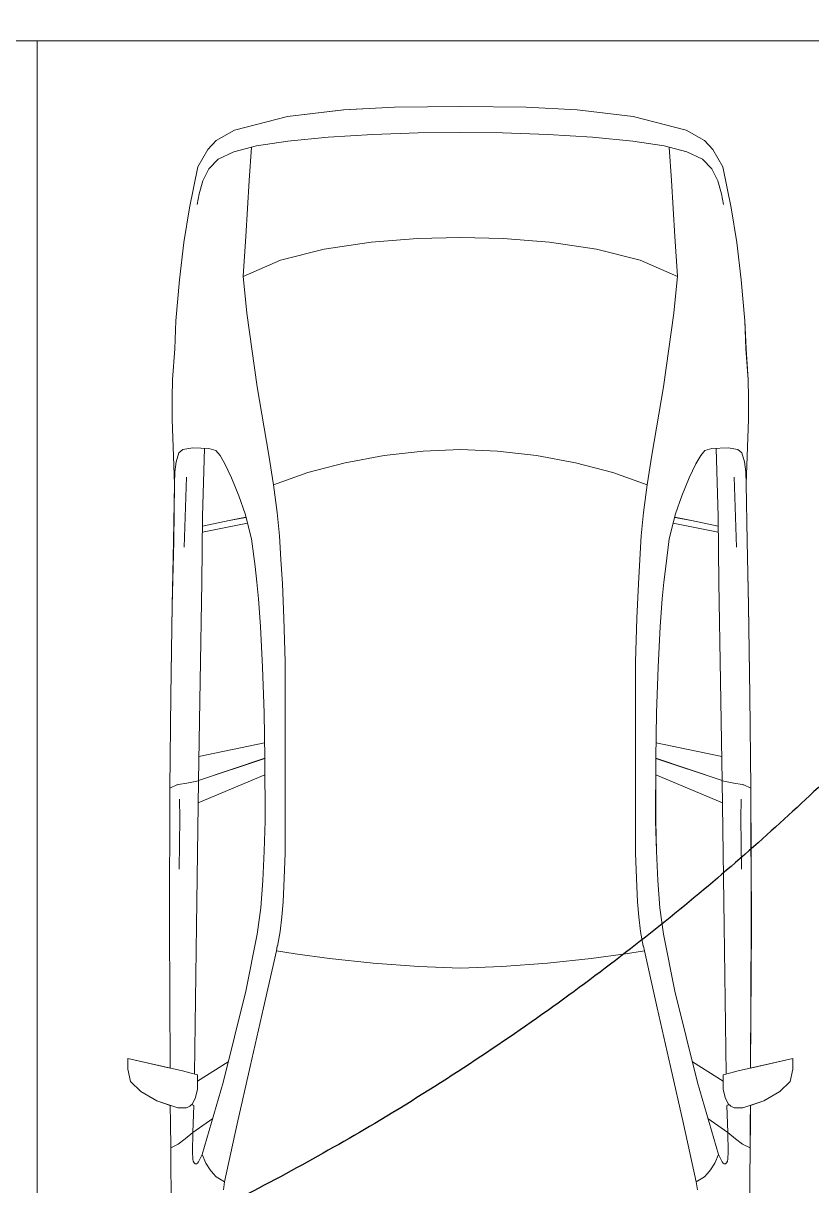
# Model space of a CAD drawing. Header units: millimetres. Extents: x -284281 to 1648660, y -821378 to -151356.
# Drawn here: x -240778 to -238294, y -269216 to -265554 of the extents above; entities that cross this region are included whole.
import ezdxf

# ---------------------------------------------------------------- set-up
doc = ezdxf.new("R2010")
doc.units = ezdxf.units.MM
doc.header["$MEASUREMENT"] = 0
doc.layers.add('Cars', color=7, linetype='Continuous')
doc.layers.add('Extérieur - Environnement', color=7, linetype='Continuous')

# ---------------------------------------------------------------- blocks, each defined once
blk = doc.blocks.new('Car 0025')
at = {"layer": 'Cars', "color": 7, "linetype": 'Continuous', "lineweight": 13}
for p, q in [((-379.7, 4658.6), (-556.6, 4637.7)), ((-556.6, 4637.7), (-379.7, 4658.6)), ((-219.5, 4667.4), (-379.7, 4658.6)), ((-379.7, 4658.6), (-219.5, 4667.4)), ((-12.1, 4670), (-219.5, 4667.4)), ((-219.5, 4667.4), (-12.1, 4670)), ((195.3, 4667.4), (-12.1, 4670)), ((195.3, 4667.4), (-12.1, 4670)), ((355.5, 4658.6), (195.3, 4667.4)), ((355.5, 4658.6), (195.3, 4667.4)), ((532.4, 4637.7), (355.5, 4658.6)), ((532.4, 4637.7), (355.5, 4658.6)), ((-556.6, 4637.7), (-723.6, 4595.1)), ((-723.6, 4595.1), (-556.6, 4637.7)), ((699.4, 4595.1), (532.4, 4637.7)), ((699.4, 4595.1), (532.4, 4637.7)), ((-723.6, 4595.1), (-781.2, 4562.9)), ((-781.2, 4562.9), (-723.6, 4595.1)), ((-428.3, 4573.2), (-287.8, 4581.6)), ((-287.8, 4581.6), (-145.2, 4586.3)), ((-145.2, 4586.3), (-12.1, 4587.6)), ((121, 4586.3), (-12.1, 4587.6)), ((263.6, 4581.6), (121, 4586.3)), ((404.1, 4573.2), (263.6, 4581.6)), ((757, 4562.9), (699.4, 4595.1)), ((757, 4562.9), (699.4, 4595.1)), ((-781.2, 4562.9), (-808.1, 4534)), ((-808.1, 4534), (-781.2, 4562.9)), ((-653.9, 4545.2), (-725.8, 4526.4)), ((-669.8, 4541.1), (-677, 4436)), ((-653.9, 4545.2), (-555.5, 4560.7)), ((-555.6, 4560.7), (-428.3, 4573.2)), ((531.4, 4560.7), (404.1, 4573.2)), ((629.7, 4545.2), (531.3, 4560.7)), ((629.7, 4545.2), (701.6, 4526.4)), ((645.6, 4541.1), (652.8, 4436)), ((783.9, 4534), (757, 4562.9)), ((783.9, 4534), (757, 4562.9)), ((-808.1, 4534), (-838.7, 4479.2)), ((-838.7, 4479.2), (-808.1, 4534)), ((-775.5, 4503.8), (-725.8, 4526.4)), ((751.3, 4503.8), (701.6, 4526.4)), ((814.5, 4479.2), (783.9, 4534)), ((814.5, 4479.2), (783.9, 4534)), ((-838.7, 4479.2), (-865.6, 4350.2)), ((-865.6, 4350.2), (-838.7, 4479.2)), ((-822.9, 4435.1), (-804.1, 4473.7)), ((-804.1, 4473.7), (-775.5, 4503.8)), ((779.9, 4473.7), (751.3, 4503.8)), ((798.7, 4435.1), (779.9, 4473.7)), ((841.4, 4350.2), (814.5, 4479.2)), ((841.4, 4350.2), (814.5, 4479.2)), ((-835.2, 4394.2), (-822.9, 4435.1)), ((-677, 4436), (-687.9, 4260.3)), ((652.8, 4436), (663.7, 4260.3)), ((811, 4394.2), (798.7, 4435.1)), ((-841.6, 4360.5), (-835.2, 4394.2)), ((817.4, 4360.5), (811, 4394.2)), ((-865.6, 4350.2), (-882.9, 4241.4)), ((-865.6, 4350.2), (-882.9, 4241.4)), ((858.7, 4241.4), (841.4, 4350.2)), ((841.4, 4350.2), (858.7, 4241.4)), ((-687.9, 4260.3), (-696.1, 4134.7)), ((-146.9, 4253.4), (-293.4, 4242.1)), ((-12.1, 4256.8), (-146.9, 4253.4)), ((-12.1, 4256.8), (122.7, 4253.4)), ((122.7, 4253.4), (269.2, 4242.1)), ((663.7, 4260.3), (671.9, 4134.7)), ((-882.9, 4241.4), (-896.8, 4123.3)), ((-882.9, 4241.4), (-896.8, 4123.3)), ((-882.9, 4241.4), (-882.9, 4241.4)), ((-440.9, 4220.2), (-578.8, 4185.2)), ((-293.4, 4242.1), (-440.9, 4220.2)), ((269.2, 4242.1), (416.7, 4220.2)), ((416.7, 4220.2), (554.6, 4185.2)), ((872.6, 4123.3), (858.7, 4241.4)), ((858.7, 4241.4), (872.6, 4123.3)), ((-578.8, 4185.2), (-696.1, 4134)), ((554.6, 4185.2), (671.9, 4134)), ((-896.8, 4123.3), (-908.3, 3994.9)), ((-908.3, 3994.9), (-896.8, 4123.3)), ((-696.1, 4134.7), (-684.8, 4018.8)), ((671.9, 4134.7), (660.6, 4018.8)), ((884.1, 3994.9), (872.6, 4123.3)), ((884.1, 3994.9), (872.6, 4123.3)), ((-908.3, 3994.9), (-912.1, 3905.8)), ((-912.1, 3905.8), (-908.3, 3994.9)), ((-684.8, 4018.8), (-652, 3786.7)), ((660.6, 4018.8), (627.8, 3786.7)), ((887.9, 3905.8), (884.1, 3994.9)), ((887.9, 3905.8), (884.1, 3994.9)), ((-912.1, 3905.8), (-918.5, 3810.1)), ((-918.5, 3810.1), (-912.1, 3905.8)), ((894.3, 3810.1), (887.9, 3905.8)), ((894.3, 3810.1), (887.9, 3905.8)), ((-918.5, 3810.1), (-920.3, 3752.2)), ((-920.3, 3752.2), (-918.5, 3810.1)), ((896.1, 3752.2), (894.3, 3810.1)), ((896.1, 3752.2), (894.3, 3810.1)), ((-652, 3786.7), (-615.8, 3571.1)), ((627.8, 3786.7), (591.6, 3571.1)), ((-920.3, 3752.2), (-920.3, 3683.6)), ((-920.3, 3752.2), (-920.3, 3683.6)), ((896.1, 3683.6), (896.1, 3752.2)), ((896.1, 3752.2), (896.1, 3683.6)), ((-920.3, 3683.6), (-913, 3480.7)), ((-913, 3480.7), (-920.3, 3683.6)), ((888.9, 3480.7), (896.1, 3683.6)), ((888.9, 3480.7), (896.1, 3683.6)), ((-886.4, 3589.1), (-899.1, 3578.6)), ((-855.4, 3593.9), (-886.4, 3589.1)), ((-804.8, 3592.7), (-855.4, 3593.9)), ((-824, 3377.8), (-818.1, 3593)), ((-782.3, 3585.5), (-804.8, 3592.7)), ((-12.1, 3588.7), (-129.6, 3584)), ((-12.1, 3588.7), (105.4, 3584)), ((758.1, 3585.5), (780.6, 3592.7)), ((780.6, 3592.7), (831.2, 3593.9)), ((799.8, 3377.8), (793.9, 3593)), ((831.2, 3593.9), (862.2, 3589.1)), ((862.2, 3589.1), (874.9, 3578.6)), ((-899.1, 3578.6), (-907.5, 3550.6)), ((-769.3, 3570.3), (-782.3, 3585.5)), ((-754.4, 3544.1), (-769.3, 3570.3)), ((-615.8, 3571.1), (-600.6, 3478)), ((-252.3, 3570.1), (-375.1, 3547.5)), ((-129.6, 3584), (-252.3, 3570.1)), ((105.4, 3584), (228.1, 3570.1)), ((228.1, 3570.1), (350.9, 3547.5)), ((591.6, 3571.1), (576.4, 3478)), ((730.2, 3544.1), (745.1, 3570.3)), ((745.1, 3570.3), (758.1, 3585.5)), ((874.9, 3578.6), (883.3, 3550.6)), ((-911.8, 3519.1), (-913, 3480.7)), ((-907.5, 3550.6), (-911.8, 3519.1)), ((-733, 3500.1), (-754.4, 3544.1)), ((-492.9, 3516.7), (-600.6, 3478)), ((-375.1, 3547.5), (-492.9, 3516.7)), ((350.9, 3547.5), (468.7, 3516.7)), ((468.7, 3516.7), (576.4, 3478)), ((708.8, 3500.1), (730.2, 3544.1)), ((883.3, 3550.6), (887.6, 3519.1)), ((887.6, 3519.1), (888.9, 3480.7)), ((-913, 3480.7), (-915.3, 3300.4)), ((-915.3, 3300.4), (-913, 3480.7)), ((-874.4, 3501.9), (-881.8, 3281.1)), ((-709.6, 3442.8), (-733, 3500.1)), ((685.4, 3442.8), (708.8, 3500.1)), ((850.2, 3501.9), (857.6, 3281.1)), ((891.1, 3300.4), (888.9, 3480.7)), ((891.1, 3300.4), (888.9, 3480.7)), ((-690.2, 3386.2), (-709.6, 3442.8)), ((-600.6, 3478), (-588.9, 3390.6)), ((576.4, 3478), (564.8, 3390.6)), ((666.1, 3386.2), (685.4, 3442.8)), ((-826.9, 3170.4), (-824, 3377.8)), ((-740, 3365.2), (-687.5, 3375.4)), ((-670.4, 3308.1), (-690.2, 3386.2)), ((-588.9, 3390.6), (-582.3, 3317.1)), ((564.8, 3390.6), (558.1, 3317.1)), ((646.2, 3308.1), (666.1, 3386.2)), ((715.8, 3365.2), (663.3, 3375.4)), ((802.7, 3170.4), (799.8, 3377.8)), ((-824.7, 3328.7), (-740.3, 3346)), ((-824.4, 3348), (-740, 3365.2)), ((-740.3, 3346), (-682.9, 3357.1)), ((716.1, 3346), (658.7, 3357.1)), ((800.2, 3348), (715.8, 3365.2)), ((800.5, 3328.7), (716.1, 3346)), ((-915.3, 3300.4), (-919.6, 3097.2)), ((-915.3, 3300.4), (-919.6, 3097.2)), ((-659, 3220.7), (-670.4, 3308.1)), ((-582.3, 3317.1), (-577.3, 3242.7)), ((558.1, 3317.1), (553.1, 3242.7)), ((634.8, 3220.7), (646.2, 3308.1)), ((895.4, 3097.2), (891.1, 3300.4)), ((891.1, 3300.4), (895.4, 3097.2)), ((-577.3, 3242.7), (-572.9, 3165.9)), ((553.1, 3242.7), (548.7, 3165.9)), ((-653.2, 3171.1), (-659, 3220.7)), ((629, 3171.1), (634.8, 3220.7)), ((-831.9, 2859.6), (-826.9, 3170.4)), ((-648.1, 3119.2), (-653.2, 3171.1)), ((-572.9, 3165.9), (-568.1, 3057.7)), ((548.7, 3165.9), (543.9, 3057.7)), ((623.9, 3119.2), (629, 3171.1)), ((807.7, 2859.6), (802.7, 3170.4)), ((-641.8, 3031.2), (-648.1, 3119.2)), ((617.6, 3031.2), (623.9, 3119.2)), ((-919.6, 3097.2), (-924.4, 2813.9)), ((-919.6, 3097.2), (-924.4, 2813.9)), ((900.2, 2813.9), (895.4, 3097.2)), ((895.4, 3097.2), (900.2, 2813.9)), ((-568.1, 3057.8), (-564.2, 2920.2)), ((543.9, 3057.8), (540, 2920.2)), ((-635.4, 2903.1), (-641.8, 3031.2)), ((611.2, 2903.1), (617.6, 3031.2)), ((-630.4, 2759.9), (-635.4, 2903.1)), ((-564.2, 2920.2), (-564.1, 2317.3)), ((540, 2920.2), (539.9, 2317.3)), ((606.2, 2759.9), (611.2, 2903.1)), ((-836.8, 2545.3), (-831.9, 2859.6)), ((812.6, 2545.3), (807.7, 2859.6)), ((-924.4, 2813.9), (-926.9, 2522.7)), ((-924.4, 2813.9), (-926.9, 2522.7)), ((902.7, 2522.7), (900.2, 2813.9)), ((900.2, 2813.9), (902.7, 2522.7)), ((-628, 2616.3), (-630.4, 2759.9)), ((603.8, 2616.3), (606.2, 2759.9)), ((-835.6, 2622.4), (-628.8, 2664.8)), ((811.4, 2622.4), (604.6, 2664.8)), ((-628, 2616.3), (-836.8, 2546.4)), ((-627.5, 2418.3), (-628, 2616.3)), ((603.3, 2418.3), (603.8, 2616.3)), ((603.8, 2616.3), (812.6, 2546.4)), ((-837.8, 2476.4), (-627.9, 2564.8)), ((813.6, 2476.4), (603.7, 2564.8)), ((-926.9, 2522.7), (-905.2, 2532.4)), ((-905.2, 2532.4), (-903.2, 2533)), ((-903.2, 2533), (-900, 2533.7)), ((-900, 2533.7), (-874.1, 2538.4)), ((-874.1, 2538.4), (-836.8, 2545.3)), ((-836.8, 2545.3), (-843.3, 2088.2)), ((812.6, 2545.3), (819.1, 2088.2)), ((849.9, 2538.4), (812.6, 2545.3)), ((875.8, 2533.7), (849.9, 2538.4)), ((879.1, 2533), (875.8, 2533.7)), ((881, 2532.4), (879.1, 2533)), ((902.7, 2522.7), (881, 2532.4)), ((-926.9, 2522.7), (-928.9, 2089.8)), ((-928.9, 2089.8), (-926.9, 2522.7)), ((904.7, 2089.8), (902.7, 2522.7)), ((904.7, 2089.8), (902.7, 2522.7)), ((-897, 2487.7), (-895.5, 2426.5)), ((872.8, 2487.7), (871.3, 2426.5)), ((-895.5, 2426.5), (-898.1, 2267.2)), ((-630.6, 2324.2), (-627.5, 2418.3)), ((606.4, 2324.2), (603.3, 2418.3)), ((871.3, 2426.5), (873.9, 2267.2)), ((-634.8, 2231.6), (-630.6, 2324.2)), ((-564.1, 2317.3), (-567.9, 2213)), ((539.9, 2317.3), (543.8, 2213)), ((610.6, 2231.6), (606.4, 2324.2)), ((-640.9, 2145.4), (-634.8, 2231.6)), ((-567.9, 2213), (-570.5, 2163.8)), ((543.8, 2213), (546.3, 2163.8)), ((616.7, 2145.4), (610.6, 2231.6)), ((-570.5, 2163.8), (-574.3, 2116.7)), ((546.3, 2163.8), (550.1, 2116.7)), ((-652.1, 2062.2), (-640.9, 2145.4)), ((627.9, 2062.2), (616.7, 2145.4)), ((-928.9, 2089.8), (-926.4, 1640.4)), ((-926.4, 1640.4), (-928.9, 2089.8)), ((-843.3, 2088.2), (-849.7, 1622.1)), ((-574.3, 2116.7), (-580.1, 2070.5)), ((550.1, 2116.7), (555.9, 2070.5)), ((819.1, 2088.2), (825.5, 1622.1)), ((902.2, 1640.4), (904.7, 2089.8)), ((902.2, 1640.4), (904.7, 2089.8)), ((-687.5, 1882.8), (-652.1, 2062.2)), ((-580.1, 2070.5), (-588.5, 2025.1)), ((555.9, 2070.5), (564.3, 2025.1)), ((663.3, 1882.8), (627.9, 2062.2)), ((-591.8, 2010.3), (-588.8, 2024.6)), ((-588.8, 2024.6), (-588.4, 2025.3)), ((564.6, 2024.6), (564.2, 2025.3)), ((567.6, 2010.3), (564.6, 2024.6)), ((-591.8, 2010.3), (-632, 1830.3)), ((-591.8, 2010.3), (-532.9, 2000.2)), ((-532.9, 2000.2), (-424.2, 1986.1)), ((-424.2, 1986.1), (-287.2, 1971.5)), ((400, 1986.1), (263, 1971.5)), ((508.7, 2000.2), (400, 1986.1)), ((567.6, 2010.3), (508.7, 2000.2)), ((567.6, 2010.3), (607.8, 1830.3)), ((-287.2, 1971.5), (-142.7, 1960.1)), ((-142.7, 1960.1), (-12.1, 1955.6)), ((118.5, 1960.1), (-12.1, 1955.6)), ((263, 1971.5), (118.5, 1960.1)), ((-759.7, 1595.1), (-687.5, 1882.8)), ((735.5, 1595.1), (663.3, 1882.8)), ((-632, 1830.3), (-674.2, 1645.7)), ((607.8, 1830.3), (650, 1645.7)), ((-926.4, 1640.4), (-1059.8, 1671.2)), ((-1059.8, 1671.2), (-1059.8, 1636.9)), ((-1059.8, 1671.2), (-887.7, 1631.5)), ((-1059.8, 1671.2), (-1059.8, 1636.9)), ((-743.3, 1660.3), (-840.5, 1599.8)), ((719.1, 1660.3), (816.3, 1599.8)), ((1035.6, 1671.2), (863.5, 1631.5)), ((1035.6, 1671.2), (902.2, 1640.4)), ((1035.6, 1636.9), (1035.6, 1671.2)), ((1035.6, 1671.2), (1035.6, 1636.9)), ((-1059.8, 1636.9), (-1050.9, 1598.8)), ((-1050.9, 1598.8), (-1059.8, 1636.9)), ((-887.7, 1631.5), (-864.6, 1626)), ((-864.6, 1626), (-840.5, 1619.8)), ((-840.5, 1619.8), (-840.5, 1574.6)), ((-674.2, 1645.7), (-715.3, 1465.4)), ((650, 1645.7), (691.1, 1465.4)), ((840.4, 1626), (816.3, 1619.8)), ((816.3, 1619.8), (816.3, 1574.6)), ((863.5, 1631.5), (840.4, 1626)), ((1026.7, 1598.8), (1035.6, 1636.9)), ((1026.7, 1598.8), (1035.6, 1636.9)), ((-1050.9, 1598.8), (-1019.1, 1566.8)), ((-1019.1, 1566.8), (-1050.9, 1598.8)), ((-840.5, 1574.6), (-846.5, 1548.1)), ((-759.7, 1595.1), (-825.1, 1368)), ((735.5, 1595.1), (800.9, 1368)), ((816.3, 1574.6), (822.3, 1548.1)), ((994.9, 1566.8), (1026.7, 1598.8)), ((994.9, 1566.8), (1026.7, 1598.8)), ((-1019.1, 1566.8), (-968.5, 1537.3)), ((-968.5, 1537.3), (-1019.1, 1566.8)), ((-846.5, 1548.1), (-856.3, 1528)), ((822.3, 1548.1), (832.1, 1528)), ((944.3, 1537.3), (994.9, 1566.8)), ((944.3, 1537.3), (994.9, 1566.8)), ((-968.5, 1537.3), (-926, 1523.1)), ((-902.5, 1515.3), (-968.5, 1537.3)), ((-926, 1523.1), (-925.7, 1467.7)), ((-925.7, 1467.7), (-926, 1523.1)), ((-874.6, 1515.3), (-902.5, 1515.3)), ((-864.4, 1520.4), (-874.6, 1515.3)), ((-856.3, 1528), (-864.4, 1520.4)), ((-851.4, 1522.3), (-858.6, 1525.8)), ((-851.4, 1522.3), (-854.4, 1437.8)), ((827.2, 1522.3), (834.4, 1525.8)), ((827.2, 1522.3), (830.2, 1437.8)), ((832.1, 1528), (840.2, 1520.4)), ((840.2, 1520.4), (850.4, 1515.3)), ((850.4, 1515.3), (878.3, 1515.3)), ((878.3, 1515.3), (944.3, 1537.3)), ((901.5, 1467.7), (901.8, 1523.1)), ((901.5, 1467.7), (901.8, 1523.1)), ((901.8, 1523.1), (944.3, 1537.3)), ((-925.7, 1467.7), (-924.7, 1389.7)), ((-925.7, 1467.7), (-924.7, 1389.7)), ((-792.3, 1482), (-854.4, 1437.8)), ((-715.3, 1465.4), (-755.5, 1282.4)), ((691.1, 1465.4), (731.3, 1282.4)), ((768.1, 1482), (830.2, 1437.8)), ((900.5, 1389.7), (901.5, 1467.7)), ((901.5, 1467.7), (900.5, 1389.7)), ((-854.4, 1437.8), (-879.3, 1417.7)), ((-854.4, 1437.8), (-856.2, 1376.4)), ((830.2, 1437.8), (855.1, 1417.7)), ((830.2, 1437.8), (832, 1376.4)), ((-900.9, 1401.3), (-924.7, 1389.7)), ((-879.3, 1417.7), (-900.9, 1401.3)), ((855.1, 1417.7), (876.7, 1401.3)), ((876.7, 1401.3), (900.5, 1389.7)), ((-924.7, 1389.7), (-920.5, 734.5)), ((-924.7, 1389.7), (-920.5, 734.5)), ((-856.2, 1376.4), (-855, 1353.4)), ((-832.4, 1354), (-825.1, 1368)), ((-825.1, 1368), (-813.7, 1341.5)), ((800.9, 1368), (789.5, 1341.5)), ((808.2, 1354), (800.9, 1368)), ((832, 1376.4), (830.8, 1353.4)), ((896.3, 734.5), (900.5, 1389.7)), ((900.5, 1389.7), (896.3, 734.5)), ((-855, 1353.4), (-853.9, 1347.6)), ((-853.9, 1347.6), (-851, 1342)), ((-847.5, 1338.9), (-851, 1342)), ((-843.8, 1338.8), (-847.5, 1338.9)), ((-839.9, 1341.4), (-843.8, 1338.8)), ((-839.9, 1341.4), (-836.8, 1345.8)), ((-836.8, 1345.8), (-832.5, 1354)), ((-813.7, 1341.5), (-800.3, 1320)), ((-800.3, 1320), (-791.1, 1308.8)), ((776.1, 1320), (766.9, 1308.8)), ((789.5, 1341.5), (776.1, 1320)), ((812.6, 1345.8), (808.3, 1354)), ((815.7, 1341.4), (812.6, 1345.8)), ((815.7, 1341.4), (819.6, 1338.8)), ((819.6, 1338.8), (823.3, 1338.9)), ((823.3, 1338.9), (826.8, 1342)), ((829.7, 1347.6), (826.8, 1342)), ((830.8, 1353.4), (829.7, 1347.6)), ((-791.1, 1308.8), (-781.4, 1298.4)), ((-781.4, 1298.4), (-755.5, 1282.4)), ((-755.5, 1282.4), (-758.8, 1257.5)), ((-755.5, 1282.4), (-755.5, 1282.4)), ((757.2, 1298.4), (731.3, 1282.4)), ((731.3, 1282.4), (734.6, 1257.5)), ((731.3, 1282.4), (731.3, 1282.4)), ((766.9, 1308.8), (757.2, 1298.4))]:
    blk.add_line(p, q, dxfattribs=at)

msp = doc.modelspace()

# ---------------------------------------------------------------- linework, layer by layer
at = {"color": 255, "linetype": 'Continuous', "lineweight": 5, "flags": 128}
for points in [[(-243234.61761, -265609.82626), (-243234.61761, -270609.82626), (-240734.61761, -270609.82626), (-240734.61761, -265609.82626)], [(-240734.61761, -265609.82626), (-240734.61761, -270609.82626), (-238234.61761, -270609.82626), (-238234.61761, -265609.82626)]]:
    msp.add_lwpolyline(points, close=True, dxfattribs=at)
for points in [[(-240734.61761, -265609.82626), (-243234.61761, -265609.82626)], [(-240734.61761, -270609.82626), (-240734.61761, -265609.82626)], [(-240734.61761, -265609.82626), (-240734.61761, -270609.82626)], [(-238234.61761, -265609.82626), (-240734.61761, -265609.82626)]]:
    msp.add_lwpolyline(points, dxfattribs=at)
at = {"color": 1}
msp.add_open_spline([(-243633.94557, -252910.57129, 2000), (-243528.96027, -252910.57129, 2000), (-243423.97514, -252912.71295, 2000), (-243214.44273, -252921.25425, 2000), (-243109.89576, -252927.65385, 2000), (-242901.66859, -252944.63588, 2000), (-242797.98867, -252955.21821, 2000), (-242591.90641, -252980.4433, 2000), (-242489.50432, -252995.08592, 2000), (-242286.36248, -253028.26611, 2000), (-242185.62293, -253046.80349, 2000), (-241986.15814, -253087.57009, 2000), (-241887.43304, -253109.79908, 2000), (-241692.31106, -253157.71446, 2000), (-241595.91426, -253183.40062, 2000), (-241405.721, -253237.9715, 2000), (-241311.92458, -253266.856, 2000), (-241127.16037, -253327.5475, 2000), (-241036.19257, -253359.35427, 2000), (-240857.26949, -253425.60391, 2000), (-240769.31416, -253460.04658, 2000), (-240596.55635, -253531.27778, 2000), (-240511.75378, -253568.06615, 2000), (-240345.4002, -253643.70061, 2000), (-240263.84908, -253682.54655, 2000), (-240104.0584, -253762.01507, 2000), (-240025.81871, -253802.63754, 2000), (-239872.67568, -253885.38928, 2000), (-239797.77221, -253927.51846, 2000), (-239651.29518, -254013.02828, 2000), (-239579.72149, -254056.40886, 2000), (-239439.87047, -254144.18298, 2000), (-239371.593, -254188.57648, 2000), (-239238.27794, -254278.15639, 2000), (-239173.24021, -254323.34278, 2000), (-239046.32918, -254414.30771, 2000), (-238984.45576, -254460.08625, 2000), (-238863.78274, -254552.05427, 2000), (-238804.98304, -254598.24377, 2000), (-238690.35517, -254690.87184, 2000), (-238634.5269, -254737.31045, 2000), (-238504.54165, -254848.40321, 2000), (-238431.71613, -254913.10545, 2000), (-238291.27362, -255042.38457, 2000), (-238223.65628, -255106.96166, 2000), (-238093.30413, -255235.72393, 2000), (-238030.56906, -255299.90935, 2000), (-237909.65457, -255427.67583, 2000), (-237851.47495, -255491.25711, 2000), (-237739.35061, -255617.65011, 2000), (-237685.40575, -255680.46204, 2000), (-237581.44129, -255805.19177, 2000), (-237531.42161, -255867.10977, 2000), (-237435.0125, -255989.96156, 2000), (-237388.62302, -256050.89552, 2000), (-237299.1961, -256171.71794, 2000), (-237256.15862, -256231.60655, 2000), (-237173.17544, -256350.30078, 2000), (-237133.22973, -256409.10652, 2000), (-237056.18819, -256525.61692, 2000), (-237019.09238, -256583.32168, 2000), (-236947.52708, -256697.62762, 2000), (-236913.05761, -256754.2289, 2000), (-236834.01434, -256887.44689, 2000), (-236790.5226, -256963.57379, 2000), (-236707.63912, -257113.80896, 2000), (-236668.24755, -257187.91755, 2000), (-236593.13646, -257334.1956, 2000), (-236557.41712, -257406.3653, 2000), (-236489.2737, -257548.86085, 2000), (-236456.8498, -257619.18687, 2000), (-236394.96637, -257758.09986, 2000), (-236365.50701, -257826.68696, 2000), (-236309.26257, -257962.23186, 2000), (-236282.47765, -258029.18975, 2000), (-236231.32812, -258161.58757, 2000), (-236206.96364, -258227.02756, 2000), (-236160.43275, -258356.50012, 2000), (-236138.26647, -258420.53273, 2000), (-236095.93767, -258547.29862, 2000), (-236075.77525, -258610.03194, 2000), (-236037.28433, -258734.3038, 2000), (-236018.95592, -258795.84236, 2000), (-235977.22148, -258941.41532, 2000), (-235954.59235, -259024.94491, 2000), (-235912.2361, -259190.15312, 2000), (-235892.50934, -259271.83172, 2000), (-235855.6795, -259433.57362, 2000), (-235838.57671, -259513.63688, 2000), (-235806.76516, -259672.36686, 2000), (-235792.05663, -259751.03353, 2000), (-235764.84503, -259907.17339, 2000), (-235752.34213, -259984.64652, 2000), (-235729.38807, -260138.58821, 2000), (-235718.93706, -260215.05671, 2000), (-235699.96304, -260367.16565, 2000), (-235691.44015, -260442.80603, 2000), (-235676.22469, -260593.42479, 2000), (-235669.53222, -260668.4031, 2000), (-235657.90297, -260817.85519, 2000), (-235652.96625, -260892.32891, 2000), (-235643.29976, -261068.10549, 2000), (-235639.30537, -261169.2554, 2000), (-235634.40889, -261371.2669, 2000), (-235633.5069, -261472.12819, 2000), (-235634.77746, -261673.92593, 2000), (-235636.94998, -261774.86207, 2000), (-235644.41287, -261977.17485, 2000), (-235649.7031, -262078.55119, 2000), (-235663.5082, -262282.12064, 2000), (-235672.02281, -262384.31345, 2000), (-235692.45299, -262589.91222, 2000), (-235704.36814, -262693.31787, 2000), (-235731.85531, -262901.76801, 2000), (-235747.42672, -263006.81219, 2000), (-235779.49723, -263200.41343, 2000), (-235795.35633, -263288.63458, 2000), (-235830.05748, -263466.79264, 2000), (-235848.89913, -263556.72947, 2000), (-235889.88439, -263738.62813, 2000), (-235912.02749, -263830.58991, 2000), (-235960.01195, -264016.87475, 2000), (-235985.85268, -264111.19782, 2000), (-236037.16603, -264286.96073, 2000), (-236062.01165, -264367.99251, 2000), (-236114.98769, -264532.19344, 2000), (-236143.11773, -264615.36268, 2000), (-236203.07921, -264784.07784, 2000), (-236234.91021, -264869.62394, 2000), (-236302.77013, -265043.33982, 2000), (-236338.79853, -265131.50989, 2000), (-236415.64449, -265310.72206, 2000), (-236456.46145, -265401.76459, 2000), (-236535.53981, -265569.85507, 2000), (-236572.88123, -265646.38138, 2000), (-236651.66139, -265801.6199, 2000), (-236693.09989, -265880.33241, 2000), (-236780.58385, -266040.0425, 2000), (-236826.62908, -266121.0405, 2000), (-236923.90825, -266285.39085, 2000), (-236975.14199, -266368.74377, 2000), (-237083.45849, -266537.82884, 2000), (-237140.54114, -266623.56171, 2000), (-237251.25019, -266782.90444, 2000), (-237303.87138, -266856.15688, 2000), (-237414.17233, -267004.21822, 2000), (-237471.85216, -267079.02755, 2000), (-237592.78648, -267230.07968, 2000), (-237656.04114, -267306.32298, 2000), (-237788.67733, -267460.05149, 2000), (-237858.05918, -267537.53727, 2000), (-238003.53066, -267693.47451, 2000), (-238079.6208, -267771.92657, 2000), (-238226.05241, -267916.5272, 2000), (-238295.29631, -267982.5868, 2000), (-238439.24208, -268114.82848, 2000), (-238513.94435, -268181.01079, 2000), (-238669.14408, -268313.1452, 2000), (-238749.64204, -268379.09751, 2000), (-238916.74569, -268510.34627, 2000), (-239003.35197, -268575.64286, 2000), (-239182.94366, -268705.0768, 2000), (-239275.92977, -268769.21417, 2000), (-239468.49198, -268895.74653, 2000), (-239568.06884, -268958.14137, 2000), (-239756.42675, -269070.116, 2000), (-239844.16144, -269120.06911, 2000), (-240024.27377, -269217.90404, 2000), (-240116.65172, -269265.78566, 2000), (-240306.00871, -269359.0344, 2000), (-240402.98802, -269404.40123, 2000), (-240601.43697, -269492.15623, 2000), (-240702.90682, -269534.54404, 2000), (-240910.14939, -269615.86581, 2000), (-241015.92226, -269654.79933, 2000), (-241231.50086, -269728.73855, 2000), (-241341.30664, -269763.74374, 2000), (-241564.5955, -269829.36772, 2000), (-241678.07849, -269859.98598, 2000), (-241908.28095, -269916.4086, 2000), (-242025.00021, -269942.21243, 2000), (-242261.15367, -269988.62598, 2000), (-242380.58751, -270009.23519, 2000), (-242621.5766, -270044.94226, 2000), (-242743.13135, -270060.03968, 2000), (-242987.70978, -270084.48286, 2000), (-243110.73285, -270093.8283, 2000), (-243357.55313, -270106.6153, 2000), (-243481.34967, -270110.05669, 2000), (-243614.76476, -270110.55344, 2000), (-243624.35516, -270110.57129, 2000), (-243633.94557, -270110.57129, 2000)], degree=3, knots=[3.1415926536, 3.1415926536, 3.1415926536, 3.1415926536, 3.1601194701, 3.1601194701, 3.1786462866, 3.1786462866, 3.1971731031, 3.1971731031, 3.2156999196, 3.2156999196, 3.2342267361, 3.2342267361, 3.2527535526, 3.2527535526, 3.2712803691, 3.2712803691, 3.2898071856, 3.2898071856, 3.3083340021, 3.3083340021, 3.3268608185, 3.3268608185, 3.345387635, 3.345387635, 3.3639144515, 3.3639144515, 3.382441268, 3.382441268, 3.4009680845, 3.4009680845, 3.419494901, 3.419494901, 3.4380217175, 3.4380217175, 3.456548534, 3.456548534, 3.4750753505, 3.4750753505, 3.493602167, 3.493602167, 3.5121289835, 3.5121289835, 3.5378724512, 3.5378724512, 3.563615919, 3.563615919, 3.5893593867, 3.5893593867, 3.6151028544, 3.6151028544, 3.6408463222, 3.6408463222, 3.6665897899, 3.6665897899, 3.6923332576, 3.6923332576, 3.7180767254, 3.7180767254, 3.7438201931, 3.7438201931, 3.7695636608, 3.7695636608, 3.7953071285, 3.7953071285, 3.8307451246, 3.8307451246, 3.8661831207, 3.8661831207, 3.9016211167, 3.9016211167, 3.9370591128, 3.9370591128, 3.9724971088, 3.9724971088, 4.0079351049, 4.0079351049, 4.0433731009, 4.0433731009, 4.078811097, 4.078811097, 4.1142490931, 4.1142490931, 4.1496870891, 4.1496870891, 4.1988317914, 4.1988317914, 4.2479764936, 4.2479764936, 4.2971211958, 4.2971211958, 4.3462658981, 4.3462658981, 4.3954106003, 4.3954106003, 4.4445553026, 4.4445553026, 4.4937000048, 4.4937000048, 4.5428447071, 4.5428447071, 4.5919894093, 4.5919894093, 4.6591145564, 4.6591145564, 4.7262397034, 4.7262397034, 4.7933648505, 4.7933648505, 4.8604899976, 4.8604899976, 4.9276151447, 4.9276151447, 4.9947402917, 4.9947402917, 5.0618654388, 5.0618654388, 5.1172289282, 5.1172289282, 5.1725924175, 5.1725924175, 5.2279559068, 5.2279559068, 5.2833193962, 5.2833193962, 5.3296516924, 5.3296516924, 5.3759839886, 5.3759839886, 5.4223162848, 5.4223162848, 5.468648581, 5.468648581, 5.5149808772, 5.5149808772, 5.5527539817, 5.5527539817, 5.5905270861, 5.5905270861, 5.6283001906, 5.6283001906, 5.6660732951, 5.6660732951, 5.7038463996, 5.7038463996, 5.7353327826, 5.7353327826, 5.7668191656, 5.7668191656, 5.7983055487, 5.7983055487, 5.8297919317, 5.8297919317, 5.8612783147, 5.8612783147, 5.8876104251, 5.8876104251, 5.9139425355, 5.9139425355, 5.9402746459, 5.9402746459, 5.9666067563, 5.9666067563, 5.9929388667, 5.9929388667, 6.0192709771, 6.0192709771, 6.0411228026, 6.0411228026, 6.062974628, 6.062974628, 6.0848264535, 6.0848264535, 6.106678279, 6.106678279, 6.1285301045, 6.1285301045, 6.1503819299, 6.1503819299, 6.1722337554, 6.1722337554, 6.1940855809, 6.1940855809, 6.2159374064, 6.2159374064, 6.2377892319, 6.2377892319, 6.2596410573, 6.2596410573, 6.2814928828, 6.2814928828, 6.2831853072, 6.2831853072, 6.2831853072, 6.2831853072], dxfattribs=at)
at = {"layer": 'Extérieur - Environnement', "color": 7, "linetype": 'Continuous', "lineweight": 13}
for p, q in [((-239768.81657, -265827.22909), (-239945.75615, -265848.14117)), ((-239945.75615, -265848.14117), (-239768.81657, -265827.22909)), ((-239608.68757, -265818.42098), (-239768.81657, -265827.22909)), ((-239768.81657, -265827.22909), (-239608.68757, -265818.42098)), ((-239401.24434, -265815.82885), (-239608.68757, -265818.42098)), ((-239608.68757, -265818.42098), (-239401.24434, -265815.82885)), ((-239193.8011, -265818.42098), (-239401.24434, -265815.82885)), ((-239193.8011, -265818.42098), (-239401.24434, -265815.82885)), ((-239033.6721, -265827.22909), (-239193.8011, -265818.42098)), ((-239033.6721, -265827.22909), (-239193.8011, -265818.42098)), ((-238856.73253, -265848.14117), (-239033.6721, -265827.22909)), ((-238856.73253, -265848.14117), (-239033.6721, -265827.22909)), ((-239945.75615, -265848.14117), (-240112.78027, -265890.76821)), ((-240112.78027, -265890.76821), (-239945.75615, -265848.14117)), ((-238689.7084, -265890.76821), (-238856.73253, -265848.14117)), ((-238689.7084, -265890.76821), (-238856.73253, -265848.14117)), ((-240112.78027, -265890.76821), (-240170.37633, -265922.97768)), ((-240170.37633, -265922.97768), (-240112.78027, -265890.76821)), ((-239944.70735, -265925.17045), (-239817.47905, -265912.62759)), ((-239817.47905, -265912.62759), (-239676.92011, -265904.21023)), ((-239676.92011, -265904.21023), (-239534.37124, -265899.54278)), ((-239534.37124, -265899.54278), (-239401.24434, -265898.22795)), ((-239268.11744, -265899.54278), (-239401.24434, -265898.22795)), ((-239125.56857, -265904.21023), (-239268.11744, -265899.54278)), ((-238985.00962, -265912.62759), (-239125.56857, -265904.21023)), ((-238857.78132, -265925.17045), (-238985.00962, -265912.62759)), ((-238632.11234, -265922.97768), (-238689.7084, -265890.76821)), ((-238632.11234, -265922.97768), (-238689.7084, -265890.76821)), ((-240197.23859, -265951.88591), (-240227.88949, -266006.60484)), ((-240227.88949, -266006.60484), (-240197.23859, -265951.88591)), ((-240170.37633, -265922.97768), (-240197.23859, -265951.88591)), ((-240197.23859, -265951.88591), (-240170.37633, -265922.97768)), ((-240043.00653, -265940.61057), (-240114.93003, -265959.46548)), ((-240058.97166, -265944.79586), (-240066.10328, -266049.87682)), ((-240043.00653, -265940.61057), (-239944.6895, -265925.16765)), ((-238759.48214, -265940.61057), (-238857.79917, -265925.16765)), ((-238759.48214, -265940.61057), (-238687.55864, -265959.46548)), ((-238743.51701, -265944.79586), (-238736.38539, -266049.87682)), ((-238605.25008, -265951.88591), (-238632.11234, -265922.97768)), ((-238605.25008, -265951.88591), (-238632.11234, -265922.97768)), ((-238574.59918, -266006.60484), (-238605.25008, -265951.88591)), ((-238574.59918, -266006.60484), (-238605.25008, -265951.88591)), ((-240193.22896, -266012.19237), (-240164.60825, -265982.00411)), ((-240164.60825, -265982.00411), (-240114.93003, -265959.46548)), ((-238637.88042, -265982.00411), (-238687.55864, -265959.46548)), ((-238609.25971, -266012.19237), (-238637.88042, -265982.00411)), ((-240227.88949, -266006.60484), (-240254.78495, -266135.65525)), ((-240254.78495, -266135.65525), (-240227.88949, -266006.60484)), ((-240212.09166, -266050.78829), (-240193.22896, -266012.19237)), ((-238590.39701, -266050.78829), (-238609.25971, -266012.19237)), ((-238547.70372, -266135.65525), (-238574.59918, -266006.60484)), ((-238547.70372, -266135.65525), (-238574.59918, -266006.60484)), ((-240224.37188, -266091.60014), (-240212.09166, -266050.78829)), ((-240066.10328, -266049.87682), (-240076.9993, -266225.53458)), ((-238736.38539, -266049.87682), (-238725.48937, -266225.53458)), ((-238578.11679, -266091.60014), (-238590.39701, -266050.78829)), ((-240230.76899, -266125.36195), (-240224.37188, -266091.60014)), ((-238571.71969, -266125.36195), (-238578.11679, -266091.60014)), ((-240254.78495, -266135.65525), (-240272.07915, -266244.43591)), ((-240254.78495, -266135.65525), (-240272.07915, -266244.43591)), ((-238530.40952, -266244.43591), (-238547.70372, -266135.65525)), ((-238547.70372, -266135.65525), (-238530.40952, -266244.43591)), ((-240272.07785, -266244.42487), (-240285.90128, -266362.50424)), ((-240272.07785, -266244.42487), (-240285.90128, -266362.50424)), ((-240272.07915, -266244.43591), (-240272.07785, -266244.42487)), ((-240076.9993, -266225.53458), (-240085.29045, -266351.1142)), ((-239682.52621, -266243.79319), (-239830.08203, -266265.63484)), ((-239535.99749, -266232.47134), (-239682.52621, -266243.79319)), ((-239401.24434, -266229.02509), (-239535.99749, -266232.47134)), ((-239401.24434, -266229.02509), (-239266.49118, -266232.47134)), ((-239266.49118, -266232.47134), (-239119.96246, -266243.79319)), ((-239119.96246, -266243.79319), (-238972.40665, -266265.63484)), ((-238725.48937, -266225.53458), (-238717.19822, -266351.1142)), ((-238530.41082, -266244.42487), (-238516.58739, -266362.50424)), ((-238516.58739, -266362.50424), (-238530.40952, -266244.43591)), ((-239830.08203, -266265.63484), (-239967.90206, -266300.67691)), ((-238972.40665, -266265.63484), (-238834.58661, -266300.67691)), ((-239967.90206, -266300.67691), (-240085.22281, -266351.80567)), ((-238834.58661, -266300.67691), (-238717.26586, -266351.80567)), ((-240085.29045, -266351.1142), (-240073.94979, -266467.04995)), ((-238717.19822, -266351.1142), (-238728.53888, -266467.04995)), ((-240285.90128, -266362.50424), (-240297.424, -266490.99097)), ((-240297.424, -266490.99097), (-240285.90128, -266362.50424)), ((-238505.06467, -266490.99097), (-238516.58739, -266362.50424)), ((-238505.06467, -266490.99097), (-238516.58739, -266362.50424)), ((-240073.94979, -266467.04995), (-240041.15036, -266699.14525)), ((-238728.53888, -266467.04995), (-238761.33831, -266699.14525)), ((-240297.424, -266490.99097), (-240301.21998, -266580.00005)), ((-240301.21998, -266580.00005), (-240297.424, -266490.99097)), ((-238501.2687, -266580.00005), (-238505.06467, -266490.99097)), ((-238501.2687, -266580.00005), (-238505.06467, -266490.99097)), ((-240301.21998, -266580.00005), (-240307.64487, -266675.75322)), ((-240307.64487, -266675.75322), (-240301.21998, -266580.00005)), ((-238494.8438, -266675.75322), (-238501.2687, -266580.00005)), ((-238494.8438, -266675.75322), (-238501.2687, -266580.00005)), ((-240307.64487, -266675.75322), (-240309.40954, -266733.63574)), ((-240309.40954, -266733.63574), (-240307.64487, -266675.75322)), ((-238493.07913, -266733.63574), (-238494.8438, -266675.75322)), ((-238493.07913, -266733.63574), (-238494.8438, -266675.75322)), ((-240041.15036, -266699.14525), (-240004.97812, -266914.75702)), ((-238761.33831, -266699.14525), (-238797.51055, -266914.75702)), ((-240309.40954, -266733.63574), (-240309.45408, -266802.20921)), ((-240309.40954, -266733.63574), (-240309.45408, -266802.20921)), ((-238493.03459, -266802.20921), (-238493.07913, -266733.63574)), ((-238493.07913, -266733.63574), (-238493.03459, -266802.20921)), ((-240309.45408, -266802.20921), (-240302.19293, -267005.18155)), ((-240302.19293, -267005.18155), (-240309.45408, -266802.20921)), ((-238500.29574, -267005.18155), (-238493.03459, -266802.20921)), ((-238500.29574, -267005.18155), (-238493.03459, -266802.20921)), ((-240288.20123, -266907.23895), (-240296.60581, -266935.24405)), ((-240275.50022, -266896.74706), (-240288.20123, -266907.23895)), ((-240244.52237, -266891.97457), (-240275.50022, -266896.74706)), ((-240193.90852, -266893.18179), (-240244.52237, -266891.97457)), ((-240213.11414, -267108.09901), (-240207.29071, -266892.86261)), ((-240171.43381, -266900.35854), (-240193.90852, -266893.18179)), ((-240158.43551, -266915.53381), (-240171.43381, -266900.35854)), ((-239518.77972, -266901.84525), (-239641.46259, -266915.73147)), ((-239401.24434, -266897.12633), (-239518.77972, -266901.84525)), ((-239401.24434, -266897.12633), (-239283.70895, -266901.84525)), ((-239283.70895, -266901.84525), (-239161.02608, -266915.73147)), ((-238644.05316, -266915.53381), (-238631.05486, -266900.35854)), ((-238631.05486, -266900.35854), (-238608.58015, -266893.18179)), ((-238608.58015, -266893.18179), (-238557.9663, -266891.97457)), ((-238589.37453, -267108.09901), (-238595.19796, -266892.86261)), ((-238557.9663, -266891.97457), (-238526.98845, -266896.74706)), ((-238526.98845, -266896.74706), (-238514.28744, -266907.23895)), ((-238514.28744, -266907.23895), (-238505.88286, -266935.24405)), ((-240296.60581, -266935.24405), (-240300.92004, -266966.74745)), ((-240143.54169, -266941.72742), (-240158.43551, -266915.53381)), ((-240122.13732, -266985.7497), (-240143.54169, -266941.72742)), ((-240004.97812, -266914.75702), (-239989.76464, -267007.80078)), ((-239764.21739, -266938.33396), (-239882.067, -266969.19877)), ((-239641.46259, -266915.73147), (-239764.21739, -266938.33396)), ((-239161.02608, -266915.73147), (-239038.27128, -266938.33396)), ((-239038.27128, -266938.33396), (-238920.42167, -266969.19877)), ((-238797.51055, -266914.75702), (-238812.72403, -267007.80078)), ((-238680.35135, -266985.7497), (-238658.94698, -266941.72742)), ((-238658.94698, -266941.72742), (-238644.05316, -266915.53381)), ((-238505.88286, -266935.24405), (-238501.56864, -266966.74745)), ((-240300.92004, -266966.74745), (-240302.19293, -267005.18155)), ((-239882.067, -266969.19877), (-239989.76464, -267007.80078)), ((-238920.42167, -266969.19877), (-238812.72403, -267007.80078)), ((-238501.56864, -266966.74745), (-238500.29574, -267005.18155)), ((-240302.19293, -267005.18155), (-240304.40667, -267185.48727)), ((-240304.40667, -267185.48727), (-240302.19293, -267005.18155)), ((-240263.52652, -266983.94493), (-240270.94371, -267204.72536)), ((-240098.72235, -267043.02165), (-240122.13732, -266985.7497)), ((-239989.76464, -267007.80078), (-239978.09317, -267095.22768)), ((-238812.72403, -267007.80078), (-238824.3955, -267095.22768)), ((-238703.76632, -267043.02165), (-238680.35135, -266985.7497)), ((-238538.96215, -266983.94493), (-238531.54496, -267204.72536)), ((-238498.08201, -267185.48727), (-238500.29574, -267005.18155)), ((-238498.08201, -267185.48727), (-238500.29574, -267005.18155)), ((-240079.39315, -267099.68282), (-240098.72235, -267043.02165)), ((-238723.09552, -267099.68282), (-238703.76632, -267043.02165)), ((-240216.04655, -267315.41588), (-240213.11414, -267108.09901)), ((-240213.53473, -267137.83405), (-240129.14657, -267120.60225)), ((-240129.14657, -267120.60225), (-240076.66583, -267110.41055)), ((-240059.55842, -267177.70133), (-240079.39315, -267099.68282)), ((-239978.09469, -267095.21097), (-239971.40179, -267168.73542)), ((-238824.39398, -267095.21097), (-238831.08688, -267168.73542)), ((-238742.93026, -267177.70133), (-238723.09552, -267099.68282)), ((-238673.3421, -267120.60225), (-238725.82284, -267110.41055)), ((-238588.95394, -267137.83405), (-238673.3421, -267120.60225)), ((-238586.44212, -267315.41588), (-238589.37453, -267108.09901)), ((-240213.80762, -267157.1273), (-240129.41946, -267139.8955)), ((-240129.41946, -267139.8955), (-240072.00449, -267128.74559)), ((-238673.06921, -267139.8955), (-238730.48418, -267128.74559)), ((-238588.68105, -267157.1273), (-238673.06921, -267139.8955)), ((-240304.40667, -267185.48727), (-240308.75606, -267388.69781)), ((-240304.40667, -267185.48727), (-240308.75606, -267388.69781)), ((-240048.14946, -267265.19184), (-240059.55842, -267177.70133)), ((-239971.40272, -267168.72149), (-239966.43591, -267243.19623)), ((-238831.08595, -267168.72149), (-238836.05277, -267243.19623)), ((-238754.33921, -267265.19184), (-238742.93026, -267177.70133)), ((-238493.73262, -267388.69781), (-238498.08201, -267185.48727)), ((-238498.08201, -267185.48727), (-238493.73262, -267388.69781)), ((-240042.30307, -267314.77037), (-240048.14946, -267265.19184)), ((-239966.43619, -267243.19193), (-239962.03278, -267319.98904)), ((-238836.05248, -267243.19193), (-238840.45589, -267319.98904)), ((-238760.1856, -267314.77037), (-238754.33921, -267265.19184)), ((-240221.00682, -267626.2134), (-240216.04655, -267315.41588)), ((-240037.20918, -267366.60819), (-240042.30307, -267314.77037)), ((-239962.03322, -267319.97897), (-239957.26761, -267428.09966)), ((-238840.45545, -267319.97897), (-238845.22106, -267428.09966)), ((-238765.2795, -267366.60819), (-238760.1856, -267314.77037)), ((-238581.48185, -267626.2134), (-238586.44212, -267315.41588)), ((-240030.97183, -267454.62229), (-240037.20918, -267366.60819)), ((-238771.51684, -267454.62229), (-238765.2795, -267366.60819)), ((-240308.75606, -267388.69781), (-240313.54158, -267671.93173)), ((-240308.75606, -267388.69781), (-240313.54158, -267671.93173)), ((-238488.94709, -267671.93173), (-238493.73262, -267388.69781)), ((-238493.73262, -267388.69781), (-238488.94709, -267671.93173)), ((-240024.58467, -267582.75128), (-240030.97183, -267454.62229)), ((-239957.26771, -267428.09611), (-239953.29685, -267565.61707)), ((-238845.22096, -267428.09611), (-238849.19182, -267565.61707)), ((-238777.904, -267582.75128), (-238771.51684, -267454.62229)), ((-239953.29685, -267565.61707), (-239953.25828, -268168.583)), ((-238849.19182, -267565.61707), (-238849.23039, -268168.583)), ((-240019.58476, -267725.99177), (-240024.58467, -267582.75128)), ((-238782.90391, -267725.99177), (-238777.904, -267582.75128)), ((-240225.96731, -267940.51339), (-240221.00682, -267626.2134)), ((-238576.52136, -267940.51339), (-238581.48185, -267626.2134)), ((-240313.54158, -267671.93173), (-240316.05991, -267963.17852)), ((-240313.54158, -267671.93173), (-240316.05991, -267963.17852)), ((-238486.42876, -267963.17852), (-238488.94709, -267671.93173)), ((-238488.94709, -267671.93173), (-238486.42876, -267963.17852)), ((-240017.16169, -267869.52212), (-240019.58476, -267725.99177)), ((-238785.32698, -267869.52212), (-238782.90391, -267725.99177)), ((-240224.75085, -267863.43773), (-240017.97957, -267821.07523)), ((-238577.73782, -267863.43773), (-238784.5091, -267821.07523)), ((-240017.16169, -267869.52212), (-240225.95009, -267939.4223)), ((-240016.62317, -268067.53617), (-240017.16169, -267869.52212)), ((-238785.86551, -268067.53617), (-238785.32698, -267869.52212)), ((-238785.32698, -267869.52212), (-238576.53858, -267939.4223)), ((-240226.93885, -268009.49241), (-240017.02151, -267921.06642)), ((-238575.54983, -268009.49241), (-238785.46716, -267921.06642)), ((-240316.05991, -267963.17852), (-240318.02815, -268396.05685)), ((-240318.02815, -268396.05685), (-240316.05991, -267963.17852)), ((-240316.05991, -267963.17852), (-240294.35122, -267953.41408)), ((-240294.35122, -267953.41408), (-240292.39571, -267952.84827)), ((-240292.39571, -267952.84827), (-240289.13767, -267952.15311)), ((-240289.13767, -267952.15311), (-240263.22439, -267947.49726)), ((-240263.22439, -267947.49726), (-240225.96731, -267940.51339)), ((-240225.96731, -267940.51339), (-240232.4061, -268397.6668)), ((-238576.52136, -267940.51339), (-238570.08258, -268397.6668)), ((-238539.26428, -267947.49726), (-238576.52136, -267940.51339)), ((-238513.35101, -267952.15311), (-238539.26428, -267947.49726)), ((-238510.09296, -267952.84827), (-238513.35101, -267952.15311)), ((-238508.13745, -267953.41408), (-238510.09296, -267952.84827)), ((-238486.42876, -267963.17852), (-238508.13745, -267953.41408)), ((-238484.46052, -268396.05685), (-238486.42876, -267963.17852)), ((-238484.46052, -268396.05685), (-238486.42876, -267963.17852)), ((-240286.16537, -267998.10183), (-240284.66677, -268059.3656)), ((-238516.3233, -267998.10183), (-238517.8219, -268059.3656)), ((-240284.66677, -268059.3656), (-240287.24297, -268218.69533)), ((-240019.77412, -268161.6257), (-240016.62317, -268067.53617)), ((-238782.71455, -268161.6257), (-238785.86551, -268067.53617)), ((-238517.8219, -268059.3656), (-238515.24571, -268218.69533)), ((-240023.96858, -268254.24976), (-240019.77412, -268161.6257)), ((-239953.25828, -268168.583), (-239957.09499, -268272.86854)), ((-238849.23039, -268168.583), (-238845.39368, -268272.86854)), ((-238778.5201, -268254.24976), (-238782.71455, -268161.6257)), ((-240030.06782, -268340.40174), (-240023.96858, -268254.24976)), ((-238772.42086, -268340.40174), (-238778.5201, -268254.24976)), ((-239957.0946, -268272.86094), (-239959.62876, -268322.03734)), ((-238845.39407, -268272.86094), (-238842.85991, -268322.03734)), ((-239959.62793, -268322.02117), (-239963.42632, -268369.17214)), ((-238842.86075, -268322.02117), (-238839.06235, -268369.17214)), ((-240041.21385, -268423.65349), (-240030.06782, -268340.40174)), ((-239963.4245, -268369.14957), (-239969.24745, -268415.39238)), ((-238839.06417, -268369.14957), (-238833.24122, -268415.39238)), ((-238761.27482, -268423.65349), (-238772.42086, -268340.40174)), ((-240318.02815, -268396.05685), (-240315.54993, -268845.44121)), ((-240315.54993, -268845.44121), (-240318.02815, -268396.05685)), ((-240232.40574, -268397.6668), (-240238.85324, -268863.71449)), ((-238570.08293, -268397.6668), (-238563.63543, -268863.71449)), ((-238486.93874, -268845.44121), (-238484.46052, -268396.05685)), ((-238486.93874, -268845.44121), (-238484.46052, -268396.05685)), ((-240076.63015, -268603.0402), (-240041.21385, -268423.65349)), ((-239969.24745, -268415.39238), (-239977.67812, -268460.76007)), ((-238833.24122, -268415.39238), (-238824.81055, -268460.76007)), ((-238725.85852, -268603.0402), (-238761.27482, -268423.65349)), ((-239980.97805, -268475.56552), (-240021.13601, -268655.52589)), ((-239980.97805, -268475.56552), (-239977.89955, -268461.24977)), ((-239980.97805, -268475.56552), (-239922.00769, -268485.62843)), ((-239977.89955, -268461.24977), (-239977.59214, -268460.56992)), ((-238821.51062, -268475.56552), (-238880.48098, -268485.62843)), ((-238824.58912, -268461.24977), (-238824.89653, -268460.56992)), ((-238821.51062, -268475.56552), (-238824.58912, -268461.24977)), ((-238821.51062, -268475.56552), (-238781.35267, -268655.52589)), ((-239922.00769, -268485.62843), (-239813.39113, -268499.78584)), ((-239813.39113, -268499.78584), (-239676.30662, -268514.38407)), ((-239676.30662, -268514.38407), (-239531.86198, -268525.77115)), ((-239126.18206, -268514.38407), (-239270.62669, -268525.77115)), ((-238989.09755, -268499.78584), (-239126.18206, -268514.38407)), ((-238880.48098, -268485.62843), (-238989.09755, -268499.78584)), ((-239531.86198, -268525.77115), (-239401.24434, -268530.29402)), ((-239270.62669, -268525.77115), (-239401.24434, -268530.29402)), ((-240148.83004, -268890.78341), (-240076.63015, -268603.0402)), ((-238653.65863, -268890.78341), (-238725.85852, -268603.0402)), ((-240021.13601, -268655.52589), (-240063.31595, -268840.11737)), ((-238781.35267, -268655.52589), (-238739.17272, -268840.11737)), ((-240315.54993, -268845.44121), (-240448.92208, -268814.64059)), ((-240448.92208, -268814.64059), (-240448.92208, -268848.92946)), ((-240448.92208, -268814.64059), (-240276.88704, -268854.36992)), ((-240448.92208, -268814.64059), (-240448.92208, -268848.92946)), ((-240448.92208, -268848.92946), (-240440.06191, -268887.06107)), ((-240440.06191, -268887.06107), (-240448.92208, -268848.92946)), ((-240132.4558, -268825.52601), (-240229.63764, -268886.01052)), ((-240063.31595, -268840.11737), (-240104.46615, -269020.4073)), ((-238739.17272, -268840.11737), (-238698.02252, -269020.4073)), ((-238670.03287, -268825.52601), (-238572.85104, -268886.01052)), ((-238353.56659, -268814.64059), (-238525.60163, -268854.36992)), ((-238353.56659, -268814.64059), (-238486.93874, -268845.44121)), ((-238362.42676, -268887.06107), (-238353.56659, -268848.92946)), ((-238362.42676, -268887.06107), (-238353.56659, -268848.92946)), ((-238353.56659, -268848.92946), (-238353.56659, -268814.64059)), ((-238353.56659, -268814.64059), (-238353.56659, -268848.92946)), ((-240276.88704, -268854.36992), (-240253.75798, -268859.87405)), ((-240253.75798, -268859.87405), (-240229.63764, -268866.08904)), ((-240229.63764, -268866.08904), (-240229.63764, -268911.23643)), ((-238548.73069, -268859.87405), (-238572.85104, -268866.08904)), ((-238572.85104, -268866.08904), (-238572.85104, -268911.23643)), ((-238525.60163, -268854.36992), (-238548.73069, -268859.87405)), ((-240440.06191, -268887.06107), (-240408.20347, -268919.02077)), ((-240408.20347, -268919.02077), (-240440.06191, -268887.06107)), ((-240408.20347, -268919.02077), (-240357.66341, -268948.51176)), ((-240357.66341, -268948.51176), (-240408.20347, -268919.02077)), ((-240229.63764, -268911.23643), (-240235.64918, -268937.76338)), ((-240148.83004, -268890.78341), (-240214.24426, -269117.89028)), ((-238653.65863, -268890.78341), (-238588.24441, -269117.89028)), ((-238572.85104, -268911.23643), (-238566.83949, -268937.76338)), ((-238444.82526, -268948.51176), (-238394.2852, -268919.02077)), ((-238444.82526, -268948.51176), (-238394.2852, -268919.02077)), ((-238394.2852, -268919.02077), (-238362.42676, -268887.06107)), ((-238394.2852, -268919.02077), (-238362.42676, -268887.06107)), ((-240357.66341, -268948.51176), (-240315.15025, -268962.73033)), ((-240291.68825, -268970.57721), (-240357.66341, -268948.51176)), ((-240245.45709, -268957.86991), (-240253.53209, -268965.4035)), ((-240235.64918, -268937.76338), (-240245.45709, -268957.86991)), ((-238566.83949, -268937.76338), (-238557.03158, -268957.86991)), ((-238557.03158, -268957.86991), (-238548.95659, -268965.4035)), ((-238510.80042, -268970.57721), (-238444.82526, -268948.51176)), ((-238487.33843, -268962.73033), (-238444.82526, -268948.51176)), ((-240315.15025, -268962.73033), (-240314.89243, -269018.1393)), ((-240314.89243, -269018.1393), (-240315.15025, -268962.73033)), ((-240263.70409, -268970.51114), (-240291.68825, -268970.57721)), ((-240253.53209, -268965.4035), (-240263.70409, -268970.51114)), ((-240240.58002, -268963.54689), (-240247.78469, -268960.04146)), ((-240240.58002, -268963.54689), (-240243.54855, -269048.08492)), ((-238561.90866, -268963.54689), (-238554.70398, -268960.04146)), ((-238561.90866, -268963.54689), (-238558.94012, -269048.08492)), ((-238548.95659, -268965.4035), (-238538.78458, -268970.51114)), ((-238538.78458, -268970.51114), (-238510.80042, -268970.57721)), ((-238487.59624, -269018.1393), (-238487.33843, -268962.73033)), ((-238487.59624, -269018.1393), (-238487.33843, -268962.73033)), ((-240314.89243, -269018.1393), (-240313.84068, -269096.18977)), ((-240314.89243, -269018.1393), (-240313.84068, -269096.18977)), ((-240181.40074, -269003.86325), (-240243.54855, -269048.08492)), ((-240104.46615, -269020.4073), (-240144.63092, -269203.41728)), ((-238698.02252, -269020.4073), (-238657.85775, -269203.41728)), ((-238621.08793, -269003.86325), (-238558.94012, -269048.08492)), ((-238488.64799, -269096.18977), (-238487.59624, -269018.1393)), ((-238487.59624, -269018.1393), (-238488.64799, -269096.18977)), ((-240268.40975, -269068.10797), (-240290.00571, -269084.58397)), ((-240243.54855, -269048.08492), (-240268.40975, -269068.10797)), ((-240243.54855, -269048.08492), (-240245.3827, -269109.45981)), ((-238558.94012, -269048.08492), (-238534.07892, -269068.10797)), ((-238558.94012, -269048.08492), (-238557.10597, -269109.45981)), ((-238534.07892, -269068.10797), (-238512.48296, -269084.58397)), ((-240290.00571, -269084.58397), (-240313.84068, -269096.18977)), ((-240313.84068, -269096.18977), (-240309.68965, -269751.34623)), ((-240313.84068, -269096.18977), (-240309.68965, -269751.34623)), ((-238512.48296, -269084.58397), (-238488.64799, -269096.18977)), ((-238492.79902, -269751.34623), (-238488.64799, -269096.18977)), ((-238488.64799, -269096.18977), (-238492.79902, -269751.34623)), ((-240245.3827, -269109.45981), (-240244.10371, -269132.47647)), ((-240244.10371, -269132.47647), (-240243.06596, -269138.23058)), ((-240243.06596, -269138.23058), (-240240.14329, -269143.89453)), ((-240229.03725, -269144.45425), (-240225.94577, -269140.09445)), ((-240225.94577, -269140.09445), (-240221.59809, -269131.8074)), ((-240221.59257, -269131.8074), (-240214.24426, -269117.89028)), ((-240214.24426, -269117.89028), (-240202.7988, -269144.33281)), ((-238588.24441, -269117.89028), (-238599.68988, -269144.33281)), ((-238580.8961, -269131.8074), (-238588.24441, -269117.89028)), ((-238576.5429, -269140.09445), (-238580.89058, -269131.8074)), ((-238573.45143, -269144.45425), (-238576.5429, -269140.09445)), ((-238559.42271, -269138.23058), (-238562.34538, -269143.89453)), ((-238558.38496, -269132.47647), (-238559.42271, -269138.23058)), ((-238557.10597, -269109.45981), (-238558.38496, -269132.47647)), ((-240236.68243, -269146.96708), (-240240.14329, -269143.89453)), ((-240232.93359, -269147.00118), (-240236.68243, -269146.96708)), ((-240229.03725, -269144.45425), (-240232.93359, -269147.00118)), ((-240202.7988, -269144.33281), (-240189.45515, -269165.84107)), ((-240189.45515, -269165.84107), (-240180.25865, -269177.03804)), ((-240180.25865, -269177.03804), (-240170.53897, -269187.47592)), ((-238622.23002, -269177.03804), (-238631.94971, -269187.47592)), ((-238613.03352, -269165.84107), (-238622.23002, -269177.03804)), ((-238599.68988, -269144.33281), (-238613.03352, -269165.84107)), ((-238573.45143, -269144.45425), (-238569.55508, -269147.00118)), ((-238569.55508, -269147.00118), (-238565.80624, -269146.96708)), ((-238565.80624, -269146.96708), (-238562.34538, -269143.89453)), ((-240170.53897, -269187.47592), (-240144.63092, -269203.41728)), ((-240144.63092, -269203.41728), (-240147.92093, -269228.34161)), ((-240144.61778, -269203.41728), (-240144.63092, -269203.41728)), ((-238657.87089, -269203.41728), (-238657.85775, -269203.41728)), ((-238631.94971, -269187.47592), (-238657.85775, -269203.41728)), ((-238657.85775, -269203.41728), (-238654.56774, -269228.34161))]:
    msp.add_line(p, q, dxfattribs=at)

# ---------------------------------------------------------------- block references
at = {"layer": 'Cars', "color": 7, "linetype": 'Continuous', "lineweight": 5, "zscale": 1000}
msp.add_blockref('Car 0025', (-239389.14599, -270485.8493), dxfattribs=at)

doc.saveas('drawing.dxf')
